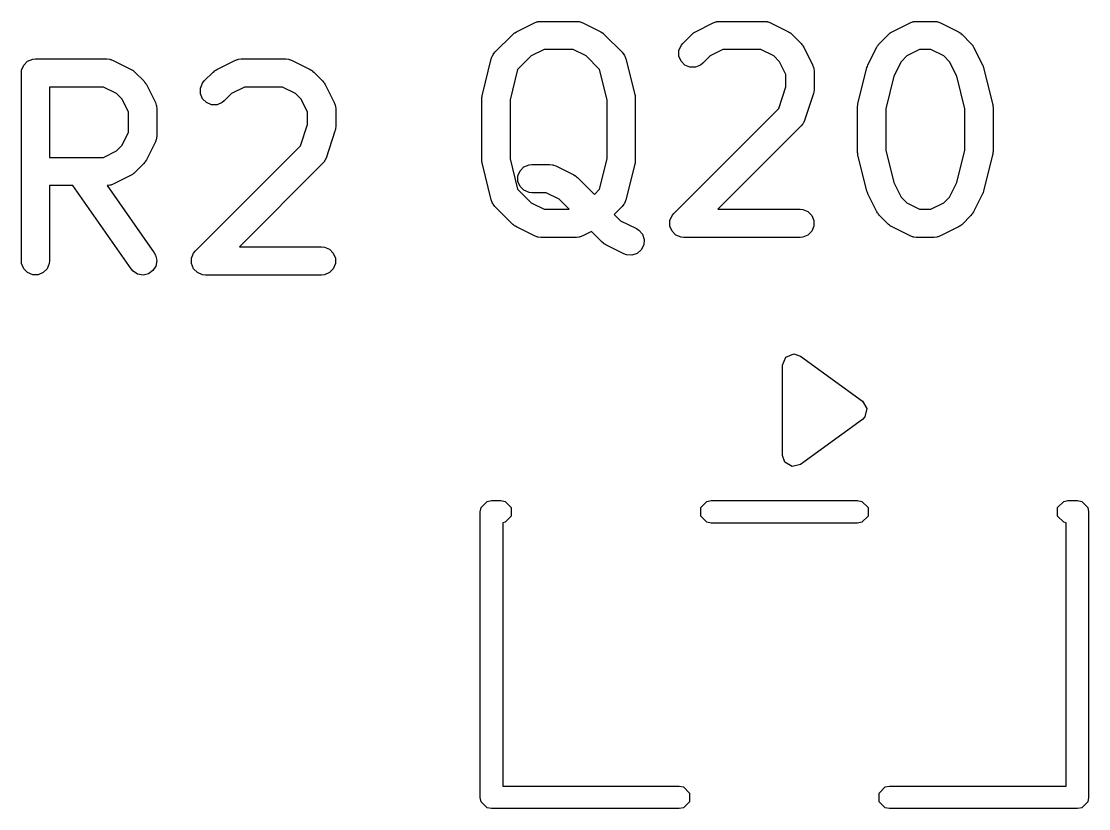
# Model space of a CAD drawing. Header units: millimetres. Extents: x 4 to 152, y 19 to 149.
# Drawn here: x 144.19 to 149.87, y 134.93 to 139.12 of the extents above; entities that cross this region are included whole.
import ezdxf

# ---------------------------------------------------------------- set-up
doc = ezdxf.new("R2010")
doc.units = ezdxf.units.MM
doc.layers.add('F.Silkscreen', color=41, linetype='CONTINUOUS', true_color=0xf2eda1)

msp = doc.modelspace()

# ---------------------------------------------------------------- linework, layer by layer
at = {"layer": 'F.Silkscreen', "linetype": 'CONTINUOUS'}
for p, q in [((146.823602, 139.064644), (146.91884, 139.112263)), ((146.91884, 139.112263), (146.932571, 139.117518)), ((146.932571, 139.117518), (146.93526, 139.11771)), ((146.93526, 139.11771), (146.937749, 139.11874)), ((146.937749, 139.11874), (146.952381, 139.120181)), ((146.952381, 139.120181), (147.142857, 139.120181)), ((147.142857, 139.120181), (147.157489, 139.11874)), ((147.157489, 139.11874), (147.159978, 139.117709)), ((147.159978, 139.117709), (147.162666, 139.117518)), ((147.162666, 139.117518), (147.176398, 139.112263)), ((147.176398, 139.112263), (147.271636, 139.064644)), ((147.775983, 139.064644), (147.871221, 139.112263)), ((147.871221, 139.112263), (147.884952, 139.117518)), ((147.884952, 139.117518), (147.887641, 139.11771)), ((147.887641, 139.11771), (147.89013, 139.11874)), ((147.89013, 139.11874), (147.904762, 139.120181)), ((147.904762, 139.120181), (148.142857, 139.120181)), ((148.142857, 139.120181), (148.157489, 139.11874)), ((148.157489, 139.11874), (148.159978, 139.117709)), ((148.159978, 139.117709), (148.162666, 139.117518)), ((148.162666, 139.117518), (148.176398, 139.112263)), ((148.176398, 139.112263), (148.271636, 139.064644)), ((148.823602, 139.064644), (148.91884, 139.112263)), ((148.91884, 139.112263), (148.932571, 139.117518)), ((148.932571, 139.117518), (148.93526, 139.11771)), ((148.93526, 139.11771), (148.937749, 139.11874)), ((148.937749, 139.11874), (148.952381, 139.120181)), ((148.952381, 139.120181), (149.047619, 139.120181)), ((149.047619, 139.120181), (149.062251, 139.11874)), ((149.062251, 139.11874), (149.06474, 139.117709)), ((149.06474, 139.117709), (149.067428, 139.117518)), ((149.067428, 139.117518), (149.08116, 139.112263)), ((149.08116, 139.112263), (149.176398, 139.064644)), ((146.708872, 138.955357), (146.80411, 139.050595)), ((146.80411, 139.050595), (146.80986, 139.055316)), ((146.80986, 139.055316), (146.811159, 139.056812)), ((146.811159, 139.056812), (146.813413, 139.058232)), ((146.813413, 139.058232), (146.815475, 139.059923)), ((146.815475, 139.059923), (146.817307, 139.060682)), ((146.817307, 139.060682), (146.823602, 139.064644)), ((147.271636, 139.064644), (147.277935, 139.06068)), ((147.277935, 139.06068), (147.279763, 139.059922)), ((147.279763, 139.059922), (147.281819, 139.058234)), ((147.281819, 139.058234), (147.284079, 139.056812)), ((147.284079, 139.056812), (147.285378, 139.055314)), ((147.285378, 139.055314), (147.291128, 139.050595)), ((147.291128, 139.050595), (147.386366, 138.955357)), ((147.708872, 139.002976), (147.756491, 139.050595)), ((147.756491, 139.050595), (147.76224, 139.055314)), ((147.76224, 139.055314), (147.76354, 139.056812)), ((147.76354, 139.056812), (147.765799, 139.058234)), ((147.765799, 139.058234), (147.767856, 139.059922)), ((147.767856, 139.059922), (147.769683, 139.06068)), ((147.769683, 139.06068), (147.775983, 139.064644)), ((148.271636, 139.064644), (148.277935, 139.06068)), ((148.277935, 139.06068), (148.279763, 139.059922)), ((148.279763, 139.059922), (148.281819, 139.058234)), ((148.281819, 139.058234), (148.284079, 139.056812)), ((148.284079, 139.056812), (148.285378, 139.055314)), ((148.285378, 139.055314), (148.291128, 139.050595)), ((148.291128, 139.050595), (148.338747, 139.002976)), ((148.756491, 139.002976), (148.80411, 139.050595)), ((148.80411, 139.050595), (148.809859, 139.055314)), ((148.809859, 139.055314), (148.811159, 139.056812)), ((148.811159, 139.056812), (148.813418, 139.058234)), ((148.813418, 139.058234), (148.815475, 139.059922)), ((148.815475, 139.059922), (148.817302, 139.06068)), ((148.817302, 139.06068), (148.823602, 139.064644)), ((149.176398, 139.064644), (149.182697, 139.06068)), ((149.182697, 139.06068), (149.184525, 139.059922)), ((149.184525, 139.059922), (149.186581, 139.058234)), ((149.186581, 139.058234), (149.188841, 139.056812)), ((149.188841, 139.056812), (149.19014, 139.055314)), ((149.19014, 139.055314), (149.19589, 139.050595)), ((149.19589, 139.050595), (149.243509, 139.002976)), ((146.699545, 138.943992), (146.708872, 138.955357)), ((146.970086, 138.970181), (146.90157, 138.935923)), ((147.125152, 138.970181), (146.970086, 138.970181)), ((147.193668, 138.935923), (147.125152, 138.970181)), ((147.386366, 138.955357), (147.395694, 138.943992)), ((147.688346, 138.964574), (147.699545, 138.991611)), ((147.688346, 138.935312), (147.688346, 138.964574)), ((147.699545, 138.991611), (147.708872, 139.002976)), ((147.922467, 138.970181), (147.853951, 138.935923)), ((148.125152, 138.970181), (147.922467, 138.970181)), ((148.193668, 138.935923), (148.125152, 138.970181)), ((148.338747, 139.002976), (148.343465, 138.997227)), ((148.343465, 138.997227), (148.344964, 138.995927)), ((148.344964, 138.995927), (148.346385, 138.993668)), ((148.346385, 138.993668), (148.348074, 138.991611)), ((148.348074, 138.991611), (148.348831, 138.989784)), ((148.348831, 138.989784), (148.352796, 138.983484)), ((148.352796, 138.983484), (148.400415, 138.888246)), ((148.694823, 138.888246), (148.742442, 138.983484)), ((148.742442, 138.983484), (148.746406, 138.989784)), ((148.746406, 138.989784), (148.747164, 138.991611)), ((148.747164, 138.991611), (148.748852, 138.993668)), ((148.748852, 138.993668), (148.750274, 138.995927)), ((148.750274, 138.995927), (148.751772, 138.997227)), ((148.751772, 138.997227), (148.756491, 139.002976)), ((148.970086, 138.970181), (148.90157, 138.935923)), ((149.029914, 138.970181), (148.970086, 138.970181)), ((149.09843, 138.935923), (149.029914, 138.970181)), ((149.243509, 139.002976), (149.248227, 138.997227)), ((149.248227, 138.997227), (149.249726, 138.995927)), ((149.249726, 138.995927), (149.251147, 138.993668)), ((149.251147, 138.993668), (149.252836, 138.991611)), ((149.252836, 138.991611), (149.253593, 138.989784)), ((149.253593, 138.989784), (149.257558, 138.983484)), ((149.257558, 138.983484), (149.305177, 138.888246)), ((144.199545, 138.886849), (144.220237, 138.907541)), ((144.220237, 138.907541), (144.247273, 138.91874)), ((144.247273, 138.91874), (144.261905, 138.920181)), ((144.261905, 138.920181), (144.642857, 138.920181)), ((144.642857, 138.920181), (144.657489, 138.91874)), ((144.657489, 138.91874), (144.659978, 138.917709)), ((144.659978, 138.917709), (144.662666, 138.917518)), ((144.662666, 138.917518), (144.676398, 138.912263)), ((144.676398, 138.912263), (144.771636, 138.864644)), ((145.228364, 138.864644), (145.323602, 138.912263)), ((145.323602, 138.912263), (145.337333, 138.917518)), ((145.337333, 138.917518), (145.340022, 138.91771)), ((145.340022, 138.91771), (145.342511, 138.91874)), ((145.342511, 138.91874), (145.357143, 138.920181)), ((145.357143, 138.920181), (145.595238, 138.920181)), ((145.595238, 138.920181), (145.60987, 138.91874)), ((145.60987, 138.91874), (145.612359, 138.917709)), ((145.612359, 138.917709), (145.615047, 138.917518)), ((145.615047, 138.917518), (145.628779, 138.912263)), ((145.628779, 138.912263), (145.724017, 138.864644)), ((146.641525, 138.730038), (146.689144, 138.920514)), ((146.689144, 138.920514), (146.694091, 138.93436)), ((146.694091, 138.93436), (146.697411, 138.938842)), ((146.697411, 138.938842), (146.699545, 138.943992)), ((146.90157, 138.935923), (146.829627, 138.863981)), ((147.26561, 138.863981), (147.193668, 138.935923)), ((147.395694, 138.943992), (147.397828, 138.938839)), ((147.397828, 138.938839), (147.401147, 138.93436)), ((147.401147, 138.93436), (147.406094, 138.920514)), ((147.406094, 138.920514), (147.453713, 138.730038)), ((147.699545, 138.908275), (147.688346, 138.935312)), ((147.720237, 138.887583), (147.699545, 138.908275)), ((147.814938, 138.89691), (147.803573, 138.887583)), ((147.853951, 138.935923), (147.814938, 138.89691)), ((148.224075, 138.905516), (148.193668, 138.935923)), ((148.258333, 138.837), (148.224075, 138.905516)), ((148.871163, 138.905516), (148.832669, 138.828529)), ((148.90157, 138.935923), (148.871163, 138.905516)), ((149.128837, 138.905516), (149.09843, 138.935923)), ((149.16733, 138.828529), (149.128837, 138.905516)), ((144.186905, 138.845181), (144.188346, 138.859813)), ((144.186905, 137.845181), (144.186905, 138.845181)), ((144.188346, 138.859813), (144.199545, 138.886849)), ((144.771636, 138.864644), (144.777935, 138.86068)), ((144.777935, 138.86068), (144.779763, 138.859922)), ((144.779763, 138.859922), (144.781819, 138.858234)), ((144.781819, 138.858234), (144.784079, 138.856812)), ((144.784079, 138.856812), (144.785378, 138.855314)), ((144.785378, 138.855314), (144.791128, 138.850595)), ((144.791128, 138.850595), (144.838747, 138.802976)), ((145.161253, 138.802976), (145.208872, 138.850595)), ((145.208872, 138.850595), (145.214621, 138.855314)), ((145.214621, 138.855314), (145.215921, 138.856812)), ((145.215921, 138.856812), (145.21818, 138.858234)), ((145.21818, 138.858234), (145.220237, 138.859922)), ((145.220237, 138.859922), (145.222064, 138.86068)), ((145.222064, 138.86068), (145.228364, 138.864644)), ((145.724017, 138.864644), (145.730316, 138.86068)), ((145.730316, 138.86068), (145.732144, 138.859922)), ((145.732144, 138.859922), (145.7342, 138.858234)), ((145.7342, 138.858234), (145.73646, 138.856812)), ((145.73646, 138.856812), (145.737759, 138.855314)), ((145.737759, 138.855314), (145.743509, 138.850595)), ((145.743509, 138.850595), (145.791128, 138.802976)), ((146.829627, 138.863981), (146.789286, 138.702614)), ((147.305952, 138.702614), (147.26561, 138.863981)), ((147.747274, 138.876384), (147.720237, 138.887583)), ((147.776536, 138.876384), (147.747274, 138.876384)), ((147.803573, 138.887583), (147.776536, 138.876384)), ((148.400415, 138.888246), (148.40567, 138.874515)), ((148.40567, 138.874515), (148.405861, 138.871826)), ((148.405861, 138.871826), (148.406892, 138.869337)), ((148.406892, 138.869337), (148.408333, 138.854705)), ((148.408333, 138.854705), (148.408333, 138.759467)), ((148.641525, 138.682419), (148.689144, 138.872895)), ((148.689144, 138.872895), (148.689529, 138.873975)), ((148.689529, 138.873975), (148.689568, 138.874514)), ((148.689568, 138.874514), (148.691895, 138.880596)), ((148.691895, 138.880596), (148.694091, 138.886741)), ((148.694091, 138.886741), (148.694413, 138.887177)), ((148.694413, 138.887177), (148.694823, 138.888246)), ((149.305177, 138.888246), (149.305586, 138.887177)), ((149.305586, 138.887177), (149.305909, 138.886741)), ((149.305909, 138.886741), (149.308101, 138.880605)), ((149.308101, 138.880605), (149.310432, 138.874515)), ((149.310432, 138.874515), (149.31047, 138.873975)), ((149.31047, 138.873975), (149.310856, 138.872895)), ((149.310856, 138.872895), (149.358475, 138.682419)), ((144.838747, 138.802976), (144.843465, 138.797227)), ((144.843465, 138.797227), (144.844964, 138.795927)), ((144.844964, 138.795927), (144.846385, 138.793668)), ((144.846385, 138.793668), (144.848074, 138.791611)), ((144.848074, 138.791611), (144.848831, 138.789784)), ((144.848831, 138.789784), (144.852796, 138.783484)), ((144.852796, 138.783484), (144.900415, 138.688246)), ((145.140727, 138.764574), (145.151926, 138.791611)), ((145.151926, 138.791611), (145.161253, 138.802976)), ((145.791128, 138.802976), (145.795846, 138.797227)), ((145.795846, 138.797227), (145.797345, 138.795927)), ((145.797345, 138.795927), (145.798766, 138.793668)), ((145.798766, 138.793668), (145.800455, 138.791611)), ((145.800455, 138.791611), (145.801212, 138.789784)), ((145.801212, 138.789784), (145.805177, 138.783484)), ((145.805177, 138.783484), (145.852796, 138.688246)), ((148.258333, 138.771637), (148.258333, 138.837)), ((148.832669, 138.828529), (148.789286, 138.654995)), ((149.210714, 138.654995), (149.16733, 138.828529)), ((144.625152, 138.770181), (144.336905, 138.770181)), ((144.336905, 138.770181), (144.336905, 138.396372)), ((144.693668, 138.735923), (144.625152, 138.770181)), ((144.724075, 138.705516), (144.693668, 138.735923)), ((145.140727, 138.735312), (145.140727, 138.764574)), ((145.151926, 138.708275), (145.140727, 138.735312)), ((145.306332, 138.735923), (145.267319, 138.69691)), ((145.374848, 138.770181), (145.306332, 138.735923)), ((145.577533, 138.770181), (145.374848, 138.770181)), ((145.646049, 138.735923), (145.577533, 138.770181)), ((145.676456, 138.705516), (145.646049, 138.735923)), ((146.640184, 138.720968), (146.640727, 138.72648)), ((146.640727, 138.72648), (146.641149, 138.727502)), ((146.641149, 138.727502), (146.641525, 138.730038)), ((147.453713, 138.730038), (147.454088, 138.727502)), ((147.454088, 138.727502), (147.454511, 138.72648)), ((147.454511, 138.72648), (147.455053, 138.720968)), ((148.220161, 138.657124), (148.258333, 138.771637)), ((148.404484, 138.735749), (148.356865, 138.592893)), ((148.406133, 138.743005), (148.404484, 138.735749)), ((148.406892, 138.744835), (148.406133, 138.743005)), ((148.407153, 138.747489), (148.406892, 138.744835)), ((148.407744, 138.750086), (148.407153, 138.747489)), ((148.408333, 138.759467), (148.407603, 138.752061)), ((148.407603, 138.752061), (148.407744, 138.750086)), ((144.758333, 138.637), (144.724075, 138.705516)), ((144.900415, 138.688246), (144.90567, 138.674515)), ((144.90567, 138.674515), (144.905861, 138.671826)), ((144.905861, 138.671826), (144.906892, 138.669337)), ((144.906892, 138.669337), (144.908333, 138.654705)), ((145.172618, 138.687583), (145.151926, 138.708275)), ((145.199655, 138.676384), (145.172618, 138.687583)), ((145.228917, 138.676384), (145.199655, 138.676384)), ((145.255954, 138.687583), (145.228917, 138.676384)), ((145.267319, 138.69691), (145.255954, 138.687583)), ((145.710714, 138.637), (145.676456, 138.705516)), ((145.852796, 138.688246), (145.858051, 138.674515)), ((145.858051, 138.674515), (145.858242, 138.671826)), ((145.858242, 138.671826), (145.859273, 138.669337)), ((145.859273, 138.669337), (145.860714, 138.654705)), ((146.639286, 138.711848), (146.639537, 138.714402)), ((146.639286, 138.378515), (146.639286, 138.711848)), ((146.639375, 138.715494), (146.640184, 138.720968)), ((146.639537, 138.714402), (146.639375, 138.715494)), ((146.789286, 138.702614), (146.789286, 138.387749)), ((147.305952, 138.387749), (147.305952, 138.702614)), ((147.455053, 138.720968), (147.455863, 138.715494)), ((147.455863, 138.715494), (147.4557, 138.714402)), ((147.4557, 138.714402), (147.455952, 138.711848)), ((147.455952, 138.711848), (147.455952, 138.378515)), ((148.639375, 138.667875), (148.640184, 138.673349)), ((148.639537, 138.666783), (148.639375, 138.667875)), ((148.640184, 138.673349), (148.640727, 138.678861)), ((148.640727, 138.678861), (148.641149, 138.679883)), ((148.641149, 138.679883), (148.641525, 138.682419)), ((149.358475, 138.682419), (149.35885, 138.679883)), ((149.35885, 138.679883), (149.359273, 138.678861)), ((149.359273, 138.678861), (149.359815, 138.673349)), ((149.359815, 138.673349), (149.360625, 138.667875)), ((149.360625, 138.667875), (149.360462, 138.666783)), ((144.758333, 138.529553), (144.758333, 138.637)), ((144.908333, 138.654705), (144.908333, 138.511848)), ((145.710714, 138.571637), (145.710714, 138.637)), ((145.860714, 138.654705), (145.860714, 138.559467)), ((147.661253, 138.098214), (148.220161, 138.657124)), ((148.639286, 138.664229), (148.639537, 138.666783)), ((148.639286, 138.426134), (148.639286, 138.664229)), ((148.789286, 138.654995), (148.789286, 138.435368)), ((149.210714, 138.435368), (149.210714, 138.654995)), ((149.360462, 138.666783), (149.360714, 138.664229)), ((149.360714, 138.664229), (149.360714, 138.426134)), ((145.672542, 138.457124), (145.710714, 138.571637)), ((145.860714, 138.559467), (145.859984, 138.552061)), ((148.338747, 138.563577), (147.895352, 138.120181)), ((148.348075, 138.574942), (148.338747, 138.563577)), ((148.349106, 138.577433), (148.348075, 138.574942)), ((148.350871, 138.579467), (148.349106, 138.577433)), ((148.356865, 138.592893), (148.350871, 138.579467)), ((144.724075, 138.461037), (144.758333, 138.529553)), ((144.906892, 138.497216), (144.905861, 138.494728)), ((144.908333, 138.511848), (144.906892, 138.497216)), ((145.856865, 138.535749), (145.809246, 138.392893)), ((145.858514, 138.543005), (145.856865, 138.535749)), ((145.859273, 138.544835), (145.858514, 138.543005)), ((145.859534, 138.547489), (145.859273, 138.544835)), ((145.860125, 138.550086), (145.859534, 138.547489)), ((145.859984, 138.552061), (145.860125, 138.550086)), ((144.693668, 138.43063), (144.724075, 138.461037)), ((144.900415, 138.478307), (144.852796, 138.383069)), ((144.90567, 138.492038), (144.900415, 138.478307)), ((144.905861, 138.494728), (144.90567, 138.492038)), ((145.113634, 137.898214), (145.672542, 138.457124)), ((144.336905, 138.396372), (144.625152, 138.396372)), ((144.625152, 138.396372), (144.693668, 138.43063)), ((145.809246, 138.392893), (145.803252, 138.379467)), ((146.789286, 138.387749), (146.829627, 138.226383)), ((147.26561, 138.226383), (147.305952, 138.387749)), ((148.639537, 138.423581), (148.639286, 138.426134)), ((148.639375, 138.422488), (148.639537, 138.423581)), ((148.640184, 138.417015), (148.639375, 138.422488)), ((148.640727, 138.411502), (148.640184, 138.417015)), ((148.641149, 138.410481), (148.640727, 138.411502)), ((148.641525, 138.407944), (148.641149, 138.410481)), ((148.689144, 138.217468), (148.641525, 138.407944)), ((148.789286, 138.435368), (148.832669, 138.261834)), ((149.16733, 138.261834), (149.210714, 138.435368)), ((149.358475, 138.407944), (149.310856, 138.217468)), ((149.35885, 138.410481), (149.358475, 138.407944)), ((149.359273, 138.411502), (149.35885, 138.410481)), ((149.359815, 138.417015), (149.359273, 138.411502)), ((149.360625, 138.422488), (149.359815, 138.417015)), ((149.360714, 138.426134), (149.360462, 138.423581)), ((149.360462, 138.423581), (149.360625, 138.422488)), ((144.838747, 138.363577), (144.791128, 138.315958)), ((144.843465, 138.369327), (144.838747, 138.363577)), ((144.844964, 138.370626), (144.843465, 138.369327)), ((144.846385, 138.372886), (144.844964, 138.370626)), ((144.848074, 138.374942), (144.846385, 138.372886)), ((144.848831, 138.37677), (144.848074, 138.374942)), ((144.852796, 138.383069), (144.848831, 138.37677)), ((145.791128, 138.363577), (145.347733, 137.920181)), ((145.800456, 138.374942), (145.791128, 138.363577)), ((145.801487, 138.377433), (145.800456, 138.374942)), ((145.803252, 138.379467), (145.801487, 138.377433)), ((146.639537, 138.375962), (146.639286, 138.378515)), ((146.639375, 138.374869), (146.639537, 138.375962)), ((146.640184, 138.369396), (146.639375, 138.374869)), ((146.640727, 138.363883), (146.640184, 138.369396)), ((146.641149, 138.362862), (146.640727, 138.363883)), ((146.641525, 138.360325), (146.641149, 138.362862)), ((146.689144, 138.169849), (146.641525, 138.360325)), ((146.842402, 138.324945), (146.863094, 138.345637)), ((146.863094, 138.345637), (146.89013, 138.356836)), ((146.89013, 138.356836), (146.904762, 138.358277)), ((146.904762, 138.358277), (147, 138.358277)), ((147, 138.358277), (147.014632, 138.356836)), ((147.014632, 138.356836), (147.017121, 138.355805)), ((147.017121, 138.355805), (147.019809, 138.355614)), ((147.019809, 138.355614), (147.033541, 138.350359)), ((147.033541, 138.350359), (147.128779, 138.30274)), ((147.453713, 138.360325), (147.406094, 138.169849)), ((147.454088, 138.362862), (147.453713, 138.360325)), ((147.454511, 138.363883), (147.454088, 138.362862)), ((147.455053, 138.369396), (147.454511, 138.363883)), ((147.455863, 138.374869), (147.455053, 138.369396)), ((147.455952, 138.378515), (147.4557, 138.375962)), ((147.4557, 138.375962), (147.455863, 138.374869)), ((144.771636, 138.301909), (144.676398, 138.25429)), ((144.777935, 138.305874), (144.771636, 138.301909)), ((144.779763, 138.306631), (144.777935, 138.305874)), ((144.781819, 138.30832), (144.779763, 138.306631)), ((144.784079, 138.309741), (144.781819, 138.30832)), ((144.785378, 138.31124), (144.784079, 138.309741)), ((144.791128, 138.315958), (144.785378, 138.31124)), ((146.831203, 138.297909), (146.842402, 138.324945)), ((146.831203, 138.268645), (146.831203, 138.297909)), ((147.128779, 138.30274), (147.135078, 138.298776)), ((147.135078, 138.298776), (147.136906, 138.298018)), ((147.136906, 138.298018), (147.138962, 138.29633)), ((147.138962, 138.29633), (147.141222, 138.294908)), ((147.141222, 138.294908), (147.142521, 138.29341)), ((147.142521, 138.29341), (147.148271, 138.288691)), ((147.148271, 138.288691), (147.238094, 138.198867)), ((144.460951, 138.246372), (144.336905, 138.246372)), ((144.336905, 138.246372), (144.336905, 137.845181)), ((144.771891, 137.802171), (144.460951, 138.246372)), ((144.657489, 138.247813), (144.643972, 138.246482)), ((144.643972, 138.246482), (144.894776, 137.88819)), ((144.659978, 138.248845), (144.657489, 138.247813)), ((144.662666, 138.249035), (144.659978, 138.248845)), ((144.676398, 138.25429), (144.662666, 138.249035)), ((146.829627, 138.226383), (146.90157, 138.154439)), ((146.842402, 138.241609), (146.831203, 138.268645)), ((146.863094, 138.220917), (146.842402, 138.241609)), ((146.89013, 138.209718), (146.863094, 138.220917)), ((147.238094, 138.198867), (147.26561, 138.226383)), ((148.689529, 138.216389), (148.689144, 138.217468)), ((148.689568, 138.215849), (148.689529, 138.216389)), ((148.691895, 138.209768), (148.689568, 138.215849)), ((148.832669, 138.261834), (148.871163, 138.184847)), ((149.128836, 138.184847), (149.16733, 138.261834)), ((149.310432, 138.215848), (149.308101, 138.209759)), ((149.31047, 138.216389), (149.310432, 138.215848)), ((149.310856, 138.217468), (149.31047, 138.216389)), ((146.694091, 138.156003), (146.689144, 138.169849)), ((146.904762, 138.208277), (146.89013, 138.209718)), ((146.982295, 138.208277), (146.904762, 138.208277)), ((147.05081, 138.17402), (146.982295, 138.208277)), ((147.104649, 138.120181), (147.05081, 138.17402)), ((147.406094, 138.169849), (147.401147, 138.156003)), ((148.694091, 138.203622), (148.691895, 138.209768)), ((148.694413, 138.203187), (148.694091, 138.203622)), ((148.694823, 138.202117), (148.694413, 138.203187)), ((148.742442, 138.106879), (148.694823, 138.202117)), ((148.871163, 138.184847), (148.90157, 138.154439)), ((149.098429, 138.154439), (149.128836, 138.184847)), ((149.305177, 138.202117), (149.257558, 138.106879)), ((149.305586, 138.203187), (149.305177, 138.202117)), ((149.305909, 138.203622), (149.305586, 138.203187)), ((149.308101, 138.209759), (149.305909, 138.203622)), ((146.69741, 138.151524), (146.694091, 138.156003)), ((146.699544, 138.146372), (146.69741, 138.151524)), ((146.708872, 138.135006), (146.699544, 138.146372)), ((146.80411, 138.039767), (146.708872, 138.135006)), ((146.90157, 138.154439), (146.970086, 138.120181)), ((146.970086, 138.120181), (147.104649, 138.120181)), ((147.386367, 138.135007), (147.34416, 138.092801)), ((147.395694, 138.146372), (147.386367, 138.135007)), ((147.397827, 138.151524), (147.395694, 138.146372)), ((147.401147, 138.156003), (147.397827, 138.151524)), ((147.895352, 138.120181), (148.333333, 138.120181)), ((148.333333, 138.120181), (148.347965, 138.11874)), ((148.347965, 138.11874), (148.375001, 138.107541)), ((148.375001, 138.107541), (148.395693, 138.086849)), ((148.746405, 138.100583), (148.742442, 138.106879)), ((148.747163, 138.098753), (148.746405, 138.100583)), ((148.90157, 138.154439), (148.970086, 138.120181)), ((148.970086, 138.120181), (149.029914, 138.120181)), ((149.029914, 138.120181), (149.098429, 138.154439)), ((149.253594, 138.100583), (149.252837, 138.098753)), ((149.257558, 138.106879), (149.253594, 138.100583)), ((147.34416, 138.092801), (147.37776, 138.059201)), ((147.37776, 138.059201), (147.462112, 138.017025)), ((147.640727, 138.059813), (147.651926, 138.086849)), ((147.640727, 138.030549), (147.640727, 138.059813)), ((147.651926, 138.086849), (147.661253, 138.098214)), ((148.395693, 138.086849), (148.406892, 138.059813)), ((148.406892, 138.059813), (148.406892, 138.030549)), ((148.748852, 138.096695), (148.747163, 138.098753)), ((148.750274, 138.094436), (148.748852, 138.096695)), ((148.751772, 138.093137), (148.750274, 138.094436)), ((148.75649, 138.087388), (148.751772, 138.093137)), ((148.804109, 138.039768), (148.75649, 138.087388)), ((149.243509, 138.087387), (149.195891, 138.039768)), ((149.248227, 138.093137), (149.243509, 138.087387)), ((149.249726, 138.094436), (149.248227, 138.093137)), ((149.251147, 138.096695), (149.249726, 138.094436)), ((149.252837, 138.098753), (149.251147, 138.096695)), ((146.80986, 138.035047), (146.80411, 138.039767)), ((146.811159, 138.03355), (146.80986, 138.035047)), ((146.813413, 138.032131), (146.811159, 138.03355)), ((146.815475, 138.030439), (146.813413, 138.032131)), ((146.817307, 138.029681), (146.815475, 138.030439)), ((146.823602, 138.025718), (146.817307, 138.029681)), ((146.91884, 137.978099), (146.823602, 138.025718)), ((147.223286, 138.001543), (147.176398, 137.978099)), ((147.2803, 137.944529), (147.223286, 138.001543)), ((147.462112, 138.017025), (147.474555, 138.009193)), ((147.474555, 138.009193), (147.493728, 137.987085)), ((147.493728, 137.987085), (147.502982, 137.959324)), ((147.651926, 138.003513), (147.640727, 138.030549)), ((147.672618, 137.982821), (147.651926, 138.003513)), ((148.395693, 138.003513), (148.375001, 137.982821)), ((148.406892, 138.030549), (148.395693, 138.003513)), ((148.809858, 138.03505), (148.804109, 138.039768)), ((148.811159, 138.03355), (148.809858, 138.03505)), ((148.813418, 138.032128), (148.811159, 138.03355)), ((148.815475, 138.03044), (148.813418, 138.032128)), ((148.817302, 138.029683), (148.815475, 138.03044)), ((148.823602, 138.025718), (148.817302, 138.029683)), ((148.91884, 137.978099), (148.823602, 138.025718)), ((149.176398, 138.025718), (149.08116, 137.978099)), ((149.182697, 138.029683), (149.176398, 138.025718)), ((149.184525, 138.03044), (149.182697, 138.029683)), ((149.186581, 138.032128), (149.184525, 138.03044)), ((149.188841, 138.03355), (149.186581, 138.032128)), ((149.190141, 138.03505), (149.188841, 138.03355)), ((149.195891, 138.039768), (149.190141, 138.03505)), ((146.932571, 137.972844), (146.91884, 137.978099)), ((146.93526, 137.972653), (146.932571, 137.972844)), ((146.937749, 137.971622), (146.93526, 137.972653)), ((146.952381, 137.970181), (146.937749, 137.971622)), ((147.142857, 137.970181), (146.952381, 137.970181)), ((147.157489, 137.971622), (147.142857, 137.970181)), ((147.159978, 137.972654), (147.157489, 137.971622)), ((147.162666, 137.972844), (147.159978, 137.972654)), ((147.176398, 137.978099), (147.162666, 137.972844)), ((147.28605, 137.939809), (147.2803, 137.944529)), ((147.287349, 137.938312), (147.28605, 137.939809)), ((147.289603, 137.936893), (147.287349, 137.938312)), ((147.291665, 137.935201), (147.289603, 137.936893)), ((147.293497, 137.934443), (147.291665, 137.935201)), ((147.299792, 137.93048), (147.293497, 137.934443)), ((147.39503, 137.882861), (147.299792, 137.93048)), ((147.500908, 137.930134), (147.48782, 137.903959)), ((147.502982, 137.959324), (147.500908, 137.930134)), ((147.699654, 137.971622), (147.672618, 137.982821)), ((147.714286, 137.970181), (147.699654, 137.971622)), ((148.333333, 137.970181), (147.714286, 137.970181)), ((148.347965, 137.971622), (148.333333, 137.970181)), ((148.375001, 137.982821), (148.347965, 137.971622)), ((148.932571, 137.972844), (148.91884, 137.978099)), ((148.93526, 137.972653), (148.932571, 137.972844)), ((148.937749, 137.971622), (148.93526, 137.972653)), ((148.952381, 137.970181), (148.937749, 137.971622)), ((149.047619, 137.970181), (148.952381, 137.970181)), ((149.062251, 137.971622), (149.047619, 137.970181)), ((149.06474, 137.972654), (149.062251, 137.971622)), ((149.067428, 137.972844), (149.06474, 137.972654)), ((149.08116, 137.978099), (149.067428, 137.972844)), ((144.894776, 137.88819), (144.901986, 137.875377)), ((144.901986, 137.875377), (144.908315, 137.846806)), ((145.093108, 137.859813), (145.104307, 137.886849)), ((145.104307, 137.886849), (145.113634, 137.898214)), ((145.347733, 137.920181), (145.785714, 137.920181)), ((145.785714, 137.920181), (145.800346, 137.91874)), ((145.800346, 137.91874), (145.827382, 137.907541)), ((145.827382, 137.907541), (145.848074, 137.886849)), ((145.848074, 137.886849), (145.859273, 137.859813)), ((147.408761, 137.877606), (147.39503, 137.882861)), ((147.437951, 137.875532), (147.408761, 137.877606)), ((147.465713, 137.884786), (147.437951, 137.875532)), ((147.48782, 137.903959), (147.465713, 137.884786)), ((144.188346, 137.830549), (144.186905, 137.845181)), ((144.199545, 137.803513), (144.188346, 137.830549)), ((144.335464, 137.830549), (144.324265, 137.803513)), ((144.336905, 137.845181), (144.335464, 137.830549)), ((144.90323, 137.817988), (144.887503, 137.79331)), ((144.908315, 137.846806), (144.90323, 137.817988)), ((145.093108, 137.830549), (145.093108, 137.859813)), ((145.104307, 137.803513), (145.093108, 137.830549)), ((145.859273, 137.830549), (145.848074, 137.803513)), ((145.859273, 137.859813), (145.859273, 137.830549)), ((144.220237, 137.782821), (144.199545, 137.803513)), ((144.247273, 137.771622), (144.220237, 137.782821)), ((144.276537, 137.771622), (144.247273, 137.771622)), ((144.303573, 137.782821), (144.276537, 137.771622)), ((144.324265, 137.803513), (144.303573, 137.782821)), ((144.781462, 137.791011), (144.771891, 137.802171)), ((144.806141, 137.775284), (144.781462, 137.791011)), ((144.834958, 137.770198), (144.806141, 137.775284)), ((144.863529, 137.776528), (144.834958, 137.770198)), ((144.887503, 137.79331), (144.863529, 137.776528)), ((145.124999, 137.782821), (145.104307, 137.803513)), ((145.152035, 137.771622), (145.124999, 137.782821)), ((145.166667, 137.770181), (145.152035, 137.771622)), ((145.785714, 137.770181), (145.166667, 137.770181)), ((145.800346, 137.771622), (145.785714, 137.770181)), ((145.827382, 137.782821), (145.800346, 137.771622)), ((145.848074, 137.803513), (145.827382, 137.782821)), ((148.24, 137.29), (148.257574, 137.332426)), ((148.257574, 137.332426), (148.3, 137.35)), ((148.3, 137.35), (148.33529, 137.338524)), ((148.33529, 137.338524), (148.66529, 137.098524)), ((148.24, 136.81), (148.24, 137.29)), ((148.66529, 137.098524), (148.689266, 137.059358)), ((148.689266, 137.059358), (148.678524, 137.01471)), ((148.66529, 137.001476), (148.33529, 136.761476)), ((148.678524, 137.01471), (148.66529, 137.001476)), ((148.251476, 136.77471), (148.24, 136.81)), ((148.290642, 136.750734), (148.251476, 136.77471)), ((148.33529, 136.761476), (148.290642, 136.750734)), ((146.634567, 136.532961), (146.667039, 136.565433)), ((146.667039, 136.565433), (146.69, 136.57)), ((146.69, 136.57), (146.74, 136.57)), ((146.74, 136.57), (146.762961, 136.565433)), ((146.762961, 136.565433), (146.795433, 136.532961)), ((147.804567, 136.532961), (147.837039, 136.565433)), ((147.837039, 136.565433), (147.86, 136.57)), ((147.86, 136.57), (148.64, 136.57)), ((148.64, 136.57), (148.662961, 136.565433)), ((148.662961, 136.565433), (148.695433, 136.532961)), ((149.704567, 136.532961), (149.737039, 136.565433)), ((149.737039, 136.565433), (149.76, 136.57)), ((149.76, 136.57), (149.81, 136.57)), ((149.81, 136.57), (149.832961, 136.565433)), ((149.832961, 136.565433), (149.865433, 136.532961)), ((146.63, 136.51), (146.634567, 136.532961)), ((146.63, 134.99), (146.63, 136.51)), ((146.795433, 136.532961), (146.795433, 136.487039)), ((147.804567, 136.487039), (147.804567, 136.532961)), ((148.695433, 136.532961), (148.695433, 136.487039)), ((149.704567, 136.487039), (149.704567, 136.532961)), ((149.865433, 136.532961), (149.87, 136.51)), ((149.87, 136.51), (149.87, 134.99)), ((146.762961, 136.454567), (146.75, 136.45199)), ((146.75, 136.45199), (146.75, 135.05)), ((146.795433, 136.487039), (146.762961, 136.454567)), ((147.837039, 136.454567), (147.804567, 136.487039)), ((147.86, 136.45), (147.837039, 136.454567)), ((148.662961, 136.454567), (148.64, 136.45)), ((148.695433, 136.487039), (148.662961, 136.454567)), ((149.737039, 136.454567), (149.704567, 136.487039)), ((149.75, 136.45199), (149.737039, 136.454567)), ((149.75, 135.05), (149.75, 136.45199)), ((148.64, 136.45), (147.86, 136.45)), ((146.75, 135.05), (147.69, 135.05)), ((147.69, 135.05), (147.712961, 135.045433)), ((147.712961, 135.045433), (147.745433, 135.012961)), ((148.754567, 135.012961), (148.787039, 135.045433)), ((148.787039, 135.045433), (148.81, 135.05)), ((148.81, 135.05), (149.75, 135.05)), ((146.634567, 134.967039), (146.63, 134.99)), ((147.745433, 135.012961), (147.745433, 134.967039)), ((148.754567, 134.967039), (148.754567, 135.012961)), ((149.87, 134.99), (149.865433, 134.967039)), ((146.667039, 134.934567), (146.634567, 134.967039)), ((146.69, 134.93), (146.667039, 134.934567)), ((147.69, 134.93), (146.69, 134.93)), ((147.712961, 134.934567), (147.69, 134.93)), ((147.745433, 134.967039), (147.712961, 134.934567)), ((148.787039, 134.934567), (148.754567, 134.967039)), ((148.81, 134.93), (148.787039, 134.934567)), ((149.81, 134.93), (148.81, 134.93)), ((149.832961, 134.934567), (149.81, 134.93)), ((149.865433, 134.967039), (149.832961, 134.934567))]:
    msp.add_line(p, q, dxfattribs=at)

doc.saveas('drawing.dxf')
